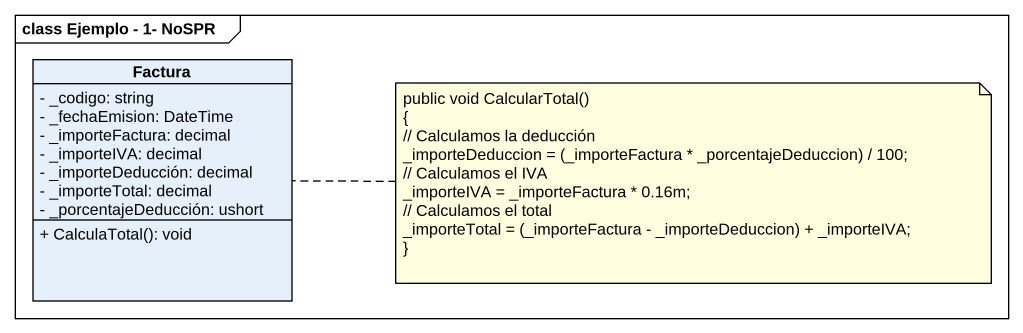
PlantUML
@startuml
mainframe class Ejemplo - 1- NoSPR
hide circle
hide empty members
skinparam classAttributeIconSize 0
class Factura {
  - _codigo: string
  - _fechaEmision: DateTime
  - _importeFactura: decimal
  - _importeIVA: decimal
  - _importeDeducción: decimal
  - _importeTotal: decimal
  - _porcentajeDeducción: ushort
  + CalculaTotal(): void
}
note right of Factura
  public void CalcularTotal()
  {
  // Calculamos la deducción
  _importeDeduccion = (_importeFactura * _porcentajeDeduccion) / 100;
  // Calculamos el IVA
  _importeIVA = _importeFactura * 0.16m;
  // Calculamos el total
  _importeTotal = (_importeFactura - _importeDeduccion) + _importeIVA;
  ~}
end note
@enduml
